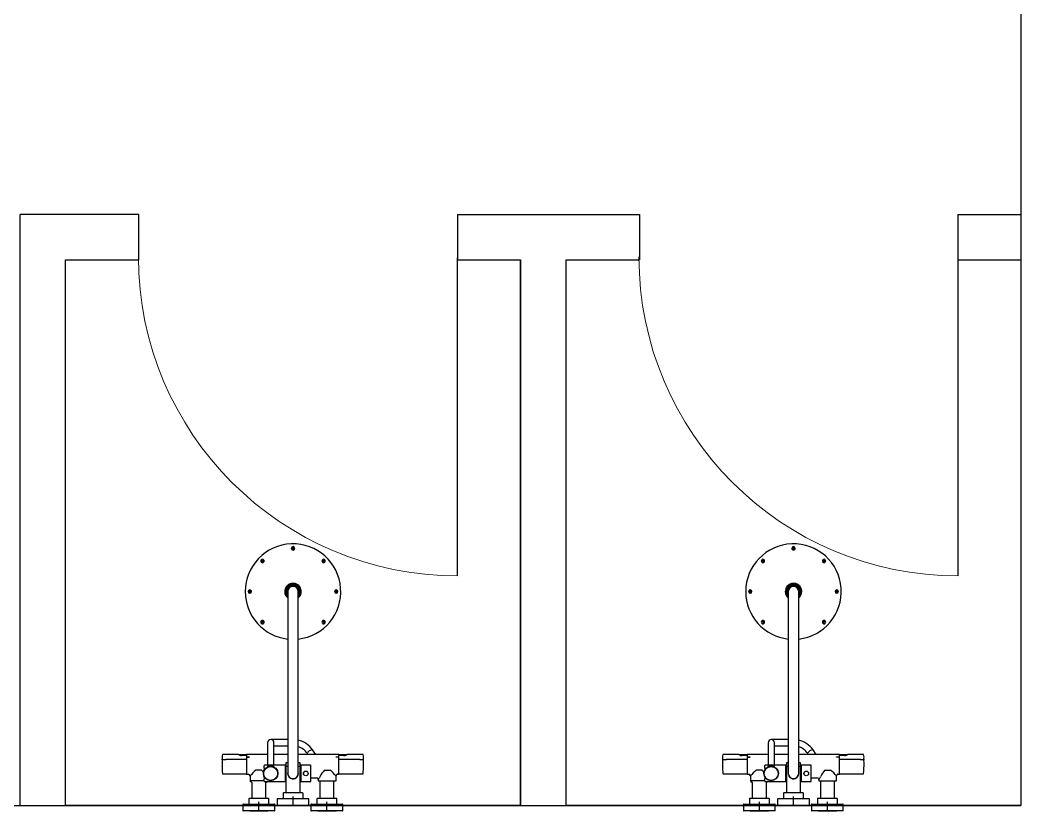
# Model space of a CAD drawing. Header units: millimetres. Extents: x -1544140 to 7445918, y -1294905 to 2019878.
# Drawn here: x 138998 to 141198, y 198515 to 200255 of the extents above; entities that cross this region are included whole.
import ezdxf
from ezdxf.lldxf.tags import DXFTag

# ---------------------------------------------------------------- set-up
doc = ezdxf.new("R2010")
doc.units = ezdxf.units.MM
doc.header["$MEASUREMENT"] = 0
doc.layers.add('JA_Building Outline', color=7, linetype='Continuous', lineweight=5)
tags = doc.linetypes.add('CENTER2', pattern=[28.575, 19.05, -3.175, 3.175, -3.175]).pattern_tags.tags
tags[10:11] = [DXFTag(74, 4), DXFTag(75, 0), DXFTag(340, '0'), DXFTag(46, 0.0), DXFTag(50, 0.0), DXFTag(44, 0.0), DXFTag(45, 0.0)]
tags[8:9] = [DXFTag(74, 4), DXFTag(75, 0), DXFTag(340, '0'), DXFTag(46, 0.0), DXFTag(50, 0.0), DXFTag(44, 0.0), DXFTag(45, 0.0)]
tags[6:7] = [DXFTag(74, 4), DXFTag(75, 0), DXFTag(340, '0'), DXFTag(46, 0.0), DXFTag(50, 0.0), DXFTag(44, 0.0), DXFTag(45, 0.0)]
tags[4:5] = [DXFTag(74, 4), DXFTag(75, 0), DXFTag(340, '0'), DXFTag(46, 0.0), DXFTag(50, 0.0), DXFTag(44, 0.0), DXFTag(45, 0.0)]

msp = doc.modelspace()

# ---------------------------------------------------------------- linework, layer by layer
at = {"color": 18, "true_color": 0x000000}
msp.add_line((141197.7, 201982.1), (141197.7, 198527), dxfattribs=at)
at = {"color": 165, "true_color": 0x5e67af}
for p, q in [((139258.9, 199827), (138997.7, 199827)), ((138997.7, 198527), (138997.7, 199827)), ((139258.1, 199827), (139258.1, 199727)), ((139958.9, 199827), (139958.9, 199727)), ((139958.9, 199827), (140097.7, 199827)), ((140358.9, 199827), (140358.9, 199727)), ((141058.9, 199827), (141058.9, 199727)), ((141058.9, 199827), (141197.7, 199827)), ((139097.7, 198527), (139097.7, 199727)), ((139097.7, 199727), (139258.9, 199727)), ((139958.9, 199727), (140097.7, 199727)), ((139959.4, 199032.3), (139959.4, 199731.8)), ((140197.7, 198527), (140197.7, 199727)), ((140197.7, 199727), (140358.9, 199727)), ((141058.9, 199727), (141197.7, 199727)), ((141059.4, 199032.3), (141059.4, 199731.8)), ((140097.7, 198527), (139097.7, 198527)), ((141197.7, 198527), (140197.7, 198527))]:
    msp.add_line(p, q, dxfattribs=at)
at = {"color": 165, "linetype": 'Continuous', "true_color": 0x5e67af}
for p, q in [((139595.4, 199093.1), (139597.2, 199093.1)), ((139595.4, 199092.2), (139595.4, 199093.1)), ((139597.2, 199092.2), (139595.4, 199092.2)), ((139597.2, 199095), (139597.7, 199095)), ((139597.2, 199093.1), (139597.2, 199095)), ((139597.2, 199090.4), (139597.2, 199092.2)), ((139597.7, 199090.4), (139597.2, 199090.4)), ((139597.7, 199095), (139598.1, 199095)), ((139598.1, 199090.4), (139597.7, 199090.4)), ((139598.1, 199095), (139598.1, 199093.1)), ((139598.1, 199093.1), (139600, 199093.1)), ((139598.1, 199092.2), (139598.1, 199090.4)), ((139600, 199092.2), (139598.1, 199092.2)), ((139600, 199093.1), (139600, 199092.2)), ((140695.4, 199093.1), (140697.2, 199093.1)), ((140695.4, 199092.2), (140695.4, 199093.1)), ((140697.2, 199092.2), (140695.4, 199092.2)), ((140697.2, 199095), (140697.7, 199095)), ((140697.2, 199093.1), (140697.2, 199095)), ((140697.2, 199090.4), (140697.2, 199092.2)), ((140697.7, 199090.4), (140697.2, 199090.4)), ((140697.7, 199095), (140698.1, 199095)), ((140698.1, 199090.4), (140697.7, 199090.4)), ((140698.1, 199095), (140698.1, 199093.1)), ((140698.1, 199093.1), (140700, 199093.1)), ((140698.1, 199092.2), (140698.1, 199090.4)), ((140700, 199092.2), (140698.1, 199092.2)), ((140700, 199093.1), (140700, 199092.2)), ((139528.6, 199066.2), (139528.9, 199066.5)), ((139529.9, 199064.9), (139528.6, 199066.2)), ((139528.6, 199063.5), (139529.9, 199064.9)), ((139529.2, 199062.9), (139528.6, 199063.5)), ((139528.9, 199066.5), (139529.2, 199066.8)), ((139529.2, 199066.8), (139530.5, 199065.5)), ((139530.5, 199064.2), (139529.2, 199062.9)), ((139530.5, 199065.5), (139531.8, 199066.8)), ((139531.8, 199062.9), (139530.5, 199064.2)), ((139532.5, 199066.2), (139531.2, 199064.9)), ((139531.2, 199064.9), (139532.5, 199063.5)), ((139531.8, 199066.8), (139532.5, 199066.2)), ((139532.1, 199063.2), (139531.8, 199062.9)), ((139532.5, 199063.5), (139532.1, 199063.2)), ((139662.9, 199066.2), (139663.6, 199066.8)), ((139664.2, 199064.9), (139662.9, 199066.2)), ((139662.9, 199063.5), (139664.2, 199064.9)), ((139663.2, 199063.2), (139662.9, 199063.5)), ((139663.6, 199062.9), (139663.2, 199063.2)), ((139663.6, 199066.8), (139664.9, 199065.5)), ((139664.9, 199064.2), (139663.6, 199062.9)), ((139664.9, 199065.5), (139666.2, 199066.8)), ((139666.2, 199062.9), (139664.9, 199064.2)), ((139666.8, 199066.2), (139665.5, 199064.9)), ((139665.5, 199064.9), (139666.8, 199063.5)), ((139666.2, 199066.8), (139666.5, 199066.5)), ((139666.8, 199063.5), (139666.2, 199062.9)), ((139666.5, 199066.5), (139666.8, 199066.2)), ((140628.6, 199066.2), (140628.9, 199066.5)), ((140629.9, 199064.9), (140628.6, 199066.2)), ((140628.6, 199063.5), (140629.9, 199064.9)), ((140629.2, 199062.9), (140628.6, 199063.5)), ((140628.9, 199066.5), (140629.2, 199066.8)), ((140629.2, 199066.8), (140630.5, 199065.5)), ((140630.5, 199064.2), (140629.2, 199062.9)), ((140630.5, 199065.5), (140631.8, 199066.8)), ((140631.8, 199062.9), (140630.5, 199064.2)), ((140632.5, 199066.2), (140631.2, 199064.9)), ((140631.2, 199064.9), (140632.5, 199063.5)), ((140631.8, 199066.8), (140632.5, 199066.2)), ((140632.1, 199063.2), (140631.8, 199062.9)), ((140632.5, 199063.5), (140632.1, 199063.2)), ((140762.9, 199066.2), (140763.6, 199066.8)), ((140764.2, 199064.9), (140762.9, 199066.2)), ((140762.9, 199063.5), (140764.2, 199064.9)), ((140763.2, 199063.2), (140762.9, 199063.5)), ((140763.6, 199062.9), (140763.2, 199063.2)), ((140763.6, 199066.8), (140764.9, 199065.5)), ((140764.9, 199064.2), (140763.6, 199062.9)), ((140764.9, 199065.5), (140766.2, 199066.8)), ((140766.2, 199062.9), (140764.9, 199064.2)), ((140766.8, 199066.2), (140765.5, 199064.9)), ((140765.5, 199064.9), (140766.8, 199063.5)), ((140766.2, 199066.8), (140766.5, 199066.5)), ((140766.8, 199063.5), (140766.2, 199062.9)), ((140766.5, 199066.5), (140766.8, 199066.2)), ((139594.3, 199013.7), (139589.5, 199013.7)), ((139601.1, 199013.7), (139594.3, 199013.7)), ((139605.9, 199013.7), (139601.1, 199013.7)), ((140694.3, 199013.7), (140689.5, 199013.7)), ((140701.1, 199013.7), (140694.3, 199013.7)), ((140705.9, 199013.7), (140701.1, 199013.7)), ((139500.4, 198998.1), (139502.2, 198998.1)), ((139500.4, 198997.7), (139500.4, 198998.1)), ((139500.4, 198997.2), (139500.4, 198997.7)), ((139502.2, 198997.2), (139500.4, 198997.2)), ((139502.2, 199000), (139503.1, 199000)), ((139502.2, 198998.1), (139502.2, 199000)), ((139502.2, 198995.4), (139502.2, 198997.2)), ((139503.1, 198995.4), (139502.2, 198995.4)), ((139503.1, 199000), (139503.1, 198998.1)), ((139503.1, 198998.1), (139505, 198998.1)), ((139503.1, 198997.2), (139503.1, 198995.4)), ((139505, 198997.2), (139503.1, 198997.2)), ((139505, 198998.1), (139505, 198997.7)), ((139505, 198997.7), (139505, 198997.2)), ((139585.7, 199002.1), (139585.7, 199003.4)), ((139585.7, 199002.1), (139585.7, 198993.2)), ((139585.7, 198991.9), (139585.7, 198993.2)), ((139586.2, 198997.7), (139586.2, 198957.2)), ((139609.2, 198957.2), (139609.2, 198997.7)), ((139609.7, 199003.4), (139609.7, 199002.1)), ((139609.7, 198993.2), (139609.7, 199002.1)), ((139609.7, 198993.2), (139609.7, 198991.9)), ((139690.4, 198998.1), (139692.2, 198998.1)), ((139690.4, 198997.7), (139690.4, 198998.1)), ((139690.4, 198997.2), (139690.4, 198997.7)), ((139692.2, 198997.2), (139690.4, 198997.2)), ((139692.2, 199000), (139693.1, 199000)), ((139692.2, 198998.1), (139692.2, 199000)), ((139692.2, 198995.4), (139692.2, 198997.2)), ((139693.1, 198995.4), (139692.2, 198995.4)), ((139693.1, 199000), (139693.1, 198998.1)), ((139693.1, 198998.1), (139695, 198998.1)), ((139693.1, 198997.2), (139693.1, 198995.4)), ((139695, 198997.2), (139693.1, 198997.2)), ((139695, 198998.1), (139695, 198997.7)), ((139695, 198997.7), (139695, 198997.2)), ((140600.4, 198998.1), (140602.2, 198998.1)), ((140600.4, 198997.7), (140600.4, 198998.1)), ((140600.4, 198997.2), (140600.4, 198997.7)), ((140602.2, 198997.2), (140600.4, 198997.2)), ((140602.2, 199000), (140603.1, 199000)), ((140602.2, 198998.1), (140602.2, 199000)), ((140602.2, 198995.4), (140602.2, 198997.2)), ((140603.1, 198995.4), (140602.2, 198995.4)), ((140603.1, 199000), (140603.1, 198998.1)), ((140603.1, 198998.1), (140605, 198998.1)), ((140603.1, 198997.2), (140603.1, 198995.4)), ((140605, 198997.2), (140603.1, 198997.2)), ((140605, 198998.1), (140605, 198997.7)), ((140605, 198997.7), (140605, 198997.2)), ((140685.7, 199002.1), (140685.7, 199003.4)), ((140685.7, 199002.1), (140685.7, 198993.2)), ((140685.7, 198991.9), (140685.7, 198993.2)), ((140686.2, 198997.7), (140686.2, 198957.2)), ((140709.2, 198957.2), (140709.2, 198997.7)), ((140709.7, 199003.4), (140709.7, 199002.1)), ((140709.7, 198993.2), (140709.7, 199002.1)), ((140709.7, 198993.2), (140709.7, 198991.9)), ((140790.4, 198998.1), (140792.2, 198998.1)), ((140790.4, 198997.7), (140790.4, 198998.1)), ((140790.4, 198997.2), (140790.4, 198997.7)), ((140792.2, 198997.2), (140790.4, 198997.2)), ((140792.2, 199000), (140793.1, 199000)), ((140792.2, 198998.1), (140792.2, 199000)), ((140792.2, 198995.4), (140792.2, 198997.2)), ((140793.1, 198995.4), (140792.2, 198995.4)), ((140793.1, 199000), (140793.1, 198998.1)), ((140793.1, 198998.1), (140795, 198998.1)), ((140793.1, 198997.2), (140793.1, 198995.4)), ((140795, 198997.2), (140793.1, 198997.2)), ((140795, 198998.1), (140795, 198997.7)), ((140795, 198997.7), (140795, 198997.2)), ((139586.2, 198957.2), (139586.2, 198638.2)), ((139609.2, 198638.2), (139609.2, 198957.2)), ((140686.2, 198957.2), (140686.2, 198638.2)), ((140709.2, 198638.2), (140709.2, 198957.2)), ((139528.6, 198931.8), (139529.2, 198932.5)), ((139529.9, 198930.5), (139528.6, 198931.8)), ((139528.6, 198929.2), (139529.9, 198930.5)), ((139528.9, 198928.9), (139528.6, 198929.2)), ((139529.2, 198928.5), (139528.9, 198928.9)), ((139529.2, 198932.5), (139530.5, 198931.2)), ((139530.5, 198929.8), (139529.2, 198928.5)), ((139530.5, 198931.2), (139531.8, 198932.5)), ((139531.8, 198928.5), (139530.5, 198929.8)), ((139532.5, 198931.8), (139531.2, 198930.5)), ((139531.2, 198930.5), (139532.5, 198929.2)), ((139531.8, 198932.5), (139532.1, 198932.1)), ((139532.5, 198929.2), (139531.8, 198928.5)), ((139532.1, 198932.1), (139532.5, 198931.8)), ((139662.9, 198931.8), (139663.2, 198932.1)), ((139664.2, 198930.5), (139662.9, 198931.8)), ((139662.9, 198929.2), (139664.2, 198930.5)), ((139663.6, 198928.5), (139662.9, 198929.2)), ((139663.2, 198932.1), (139663.6, 198932.5)), ((139663.6, 198932.5), (139664.9, 198931.2)), ((139664.9, 198929.8), (139663.6, 198928.5)), ((139664.9, 198931.2), (139666.2, 198932.5)), ((139666.2, 198928.5), (139664.9, 198929.8)), ((139666.8, 198931.8), (139665.5, 198930.5)), ((139665.5, 198930.5), (139666.8, 198929.2)), ((139666.2, 198932.5), (139666.8, 198931.8)), ((139666.5, 198928.9), (139666.2, 198928.5)), ((139666.8, 198929.2), (139666.5, 198928.9)), ((140628.6, 198931.8), (140629.2, 198932.5)), ((140629.9, 198930.5), (140628.6, 198931.8)), ((140628.6, 198929.2), (140629.9, 198930.5)), ((140628.9, 198928.9), (140628.6, 198929.2)), ((140629.2, 198928.5), (140628.9, 198928.9)), ((140629.2, 198932.5), (140630.5, 198931.2)), ((140630.5, 198929.8), (140629.2, 198928.5)), ((140630.5, 198931.2), (140631.8, 198932.5)), ((140631.8, 198928.5), (140630.5, 198929.8)), ((140632.5, 198931.8), (140631.2, 198930.5)), ((140631.2, 198930.5), (140632.5, 198929.2)), ((140631.8, 198932.5), (140632.1, 198932.1)), ((140632.5, 198929.2), (140631.8, 198928.5)), ((140632.1, 198932.1), (140632.5, 198931.8)), ((140762.9, 198931.8), (140763.2, 198932.1)), ((140764.2, 198930.5), (140762.9, 198931.8)), ((140762.9, 198929.2), (140764.2, 198930.5)), ((140763.6, 198928.5), (140762.9, 198929.2)), ((140763.2, 198932.1), (140763.6, 198932.5)), ((140763.6, 198932.5), (140764.9, 198931.2)), ((140764.9, 198929.8), (140763.6, 198928.5)), ((140764.9, 198931.2), (140766.2, 198932.5)), ((140766.2, 198928.5), (140764.9, 198929.8)), ((140766.8, 198931.8), (140765.5, 198930.5)), ((140765.5, 198930.5), (140766.8, 198929.2)), ((140766.2, 198932.5), (140766.8, 198931.8)), ((140766.5, 198928.9), (140766.2, 198928.5)), ((140766.8, 198929.2), (140766.5, 198928.9)), ((139541.9, 198665.4), (139541.9, 198641.8)), ((139578.4, 198672.4), (139548.9, 198672.4)), ((139555.9, 198641.8), (139555.9, 198665.4)), ((139586.2, 198672.4), (139578.4, 198672.4)), ((140641.9, 198665.4), (140641.9, 198641.8)), ((140678.4, 198672.4), (140648.9, 198672.4)), ((140655.9, 198641.8), (140655.9, 198665.4)), ((140686.2, 198672.4), (140678.4, 198672.4)), ((139476.2, 198639.4), (139443, 198639.4)), ((139495.2, 198638.7), (139478.6, 198638.7)), ((139495.7, 198639.2), (139495.7, 198637)), ((139541.9, 198639.2), (139496, 198639.2)), ((139541.9, 198641.8), (139541.9, 198615.7)), ((139555.9, 198658.4), (139578.4, 198658.4)), ((139555.9, 198615.7), (139555.9, 198641.8)), ((139586.2, 198639.2), (139555.9, 198639.2)), ((139578.4, 198658.4), (139586.2, 198658.4)), ((139698.7, 198639.2), (139609.2, 198639.2)), ((139647.7, 198639.2), (139640.7, 198649.4)), ((139698.7, 198637), (139698.7, 198639.2)), ((139715.9, 198638.7), (139699.2, 198638.7)), ((139751.4, 198639.4), (139718.2, 198639.4)), ((140576.2, 198639.4), (140543, 198639.4)), ((140595.2, 198638.7), (140578.6, 198638.7)), ((140595.7, 198639.2), (140595.7, 198637)), ((140641.9, 198639.2), (140596, 198639.2)), ((140641.9, 198641.8), (140641.9, 198615.7)), ((140655.9, 198658.4), (140678.4, 198658.4)), ((140655.9, 198615.7), (140655.9, 198641.8)), ((140686.2, 198639.2), (140655.9, 198639.2)), ((140678.4, 198658.4), (140686.2, 198658.4)), ((140798.7, 198639.2), (140709.2, 198639.2)), ((140747.7, 198639.2), (140740.7, 198649.4)), ((140798.7, 198637), (140798.7, 198639.2)), ((140815.9, 198638.7), (140799.2, 198638.7)), ((140851.4, 198639.4), (140818.2, 198639.4)), ((139449.8, 198627.9), (139443.5, 198627.9)), ((139449.5, 198627.9), (139449.8, 198628.1)), ((139495.7, 198628.1), (139449.8, 198628.1)), ((139484.7, 198637.2), (139484.7, 198637.2)), ((139495.5, 198637.2), (139484.7, 198637.2)), ((139495.7, 198637), (139495.7, 198637)), ((139495.7, 198637), (139495.7, 198628.6)), ((139495.7, 198628.6), (139495.7, 198596.2)), ((139495.7, 198628.6), (139495.7, 198628.1)), ((139495.7, 198628.6), (139495.7, 198628.6)), ((139497.2, 198633.4), (139497.2, 198633.9)), ((139497.2, 198633.9), (139502.2, 198633.9)), ((139502.2, 198633.4), (139497.2, 198633.4)), ((139502.2, 198633.9), (139502.2, 198633.4)), ((139582.1, 198620.9), (139582.1, 198613.3)), ((139586.2, 198638.2), (139586.2, 198597.7)), ((139609.2, 198597.7), (139609.2, 198638.2)), ((139613.3, 198613.3), (139613.3, 198620.9)), ((139692.4, 198633.9), (139692.4, 198634.4)), ((139692.4, 198634.4), (139697.4, 198634.4)), ((139697.4, 198633.9), (139692.4, 198633.9)), ((139697.4, 198634.4), (139697.4, 198633.9)), ((139698.7, 198637), (139698.7, 198637)), ((139698.7, 198628.6), (139698.7, 198637)), ((139698.7, 198596.2), (139698.7, 198628.6)), ((139698.7, 198628.1), (139698.7, 198628.6)), ((139698.7, 198628.6), (139698.7, 198628.6)), ((139744.6, 198628.1), (139698.7, 198628.1)), ((139709.7, 198637.2), (139699, 198637.2)), ((139709.7, 198637.2), (139709.7, 198637.2)), ((139744.6, 198628.1), (139744.9, 198627.9)), ((139750.9, 198627.9), (139744.6, 198627.9)), ((140549.8, 198627.9), (140543.5, 198627.9)), ((140549.5, 198627.9), (140549.8, 198628.1)), ((140595.7, 198628.1), (140549.8, 198628.1)), ((140584.7, 198637.2), (140584.7, 198637.2)), ((140595.5, 198637.2), (140584.7, 198637.2)), ((140595.7, 198637), (140595.7, 198637)), ((140595.7, 198637), (140595.7, 198628.6)), ((140595.7, 198628.6), (140595.7, 198596.2)), ((140595.7, 198628.6), (140595.7, 198628.1)), ((140595.7, 198628.6), (140595.7, 198628.6)), ((140597.2, 198633.4), (140597.2, 198633.9)), ((140597.2, 198633.9), (140602.2, 198633.9)), ((140602.2, 198633.4), (140597.2, 198633.4)), ((140602.2, 198633.9), (140602.2, 198633.4)), ((140682.1, 198620.9), (140682.1, 198613.3)), ((140686.2, 198638.2), (140686.2, 198597.7)), ((140709.2, 198597.7), (140709.2, 198638.2)), ((140713.3, 198613.3), (140713.3, 198620.9)), ((140792.4, 198633.9), (140792.4, 198634.4)), ((140792.4, 198634.4), (140797.4, 198634.4)), ((140797.4, 198633.9), (140792.4, 198633.9)), ((140797.4, 198634.4), (140797.4, 198633.9)), ((140798.7, 198637), (140798.7, 198637)), ((140798.7, 198628.6), (140798.7, 198637)), ((140798.7, 198596.2), (140798.7, 198628.6)), ((140798.7, 198628.1), (140798.7, 198628.6)), ((140798.7, 198628.6), (140798.7, 198628.6)), ((140844.6, 198628.1), (140798.7, 198628.1)), ((140809.7, 198637.2), (140799, 198637.2)), ((140809.7, 198637.2), (140809.7, 198637.2)), ((140844.6, 198628.1), (140844.9, 198627.9)), ((140850.9, 198627.9), (140844.6, 198627.9)), ((139443.5, 198596.7), (139495.2, 198596.7)), ((139496, 198596.2), (139499.2, 198596.2)), ((139528.5, 198604.8), (139515.9, 198604.8)), ((139534.5, 198609.7), (139534.5, 198614.9)), ((139534.5, 198609.7), (139534.5, 198607)), ((139581, 198615.7), (139535.3, 198615.7)), ((139541.2, 198611.9), (139541.2, 198611.9)), ((139541.3, 198612.5), (139541.3, 198611.9)), ((139543.3, 198613.3), (139543.3, 198612.8)), ((139545.8, 198613.4), (139545.8, 198614)), ((139547.2, 198613.7), (139547.2, 198613.6)), ((139547.3, 198614.2), (139547.3, 198613.6)), ((139549.8, 198613.6), (139549.8, 198614.2)), ((139549.9, 198613.6), (139549.9, 198613.7)), ((139551.3, 198614), (139551.3, 198613.4)), ((139553.8, 198612.8), (139553.8, 198613.3)), ((139555.8, 198612.5), (139555.8, 198612.7)), ((139555.8, 198611.9), (139555.8, 198612.5)), ((139581, 198579.7), (139581, 198615.7)), ((139581.7, 198610.7), (139581, 198610.7)), ((139581.7, 198579.7), (139581.7, 198615.7)), ((139582.1, 198615.7), (139581.7, 198615.7)), ((139582, 198612.9), (139582, 198555)), ((139586.2, 198613.1), (139582.2, 198613.1)), ((139613.1, 198613.1), (139609.2, 198613.1)), ((139613.7, 198615.7), (139613.3, 198615.7)), ((139613.3, 198555), (139613.3, 198612.9)), ((139613.7, 198579.7), (139613.7, 198615.7)), ((139614.8, 198609.7), (139613.7, 198609.7)), ((139614.8, 198615.5), (139614.8, 198579.9)), ((139636.3, 198615.7), (139615, 198615.7)), ((139636.8, 198580.2), (139636.8, 198615.2)), ((139666.8, 198604.8), (139679.5, 198604.8)), ((139696.2, 198596.2), (139698.7, 198596.2)), ((139699.2, 198596.7), (139750.9, 198596.7)), ((140543.5, 198596.7), (140595.2, 198596.7)), ((140596, 198596.2), (140599.2, 198596.2)), ((140628.5, 198604.8), (140615.9, 198604.8)), ((140634.5, 198609.7), (140634.5, 198614.9)), ((140634.5, 198609.7), (140634.5, 198607)), ((140681, 198615.7), (140635.3, 198615.7)), ((140641.2, 198611.9), (140641.2, 198611.9)), ((140641.3, 198612.5), (140641.3, 198611.9)), ((140643.3, 198613.3), (140643.3, 198612.8)), ((140645.8, 198613.4), (140645.8, 198614)), ((140647.2, 198613.7), (140647.2, 198613.6)), ((140647.3, 198614.2), (140647.3, 198613.6)), ((140649.8, 198613.6), (140649.8, 198614.2)), ((140649.9, 198613.6), (140649.9, 198613.7)), ((140651.3, 198614), (140651.3, 198613.4)), ((140653.8, 198612.8), (140653.8, 198613.3)), ((140655.8, 198612.5), (140655.8, 198612.7)), ((140655.8, 198611.9), (140655.8, 198612.5)), ((140681, 198579.7), (140681, 198615.7)), ((140681.7, 198610.7), (140681, 198610.7)), ((140681.7, 198579.7), (140681.7, 198615.7)), ((140682.1, 198615.7), (140681.7, 198615.7)), ((140682, 198612.9), (140682, 198555)), ((140686.2, 198613.1), (140682.2, 198613.1)), ((140713.1, 198613.1), (140709.2, 198613.1)), ((140713.7, 198615.7), (140713.3, 198615.7)), ((140713.3, 198555), (140713.3, 198612.9)), ((140713.7, 198579.7), (140713.7, 198615.7)), ((140714.8, 198609.7), (140713.7, 198609.7)), ((140714.8, 198615.5), (140714.8, 198579.9)), ((140736.3, 198615.7), (140715, 198615.7)), ((140736.8, 198580.2), (140736.8, 198615.2)), ((140766.8, 198604.8), (140779.5, 198604.8)), ((140796.2, 198596.2), (140798.7, 198596.2)), ((140799.2, 198596.7), (140850.9, 198596.7)), ((139503.2, 198592.2), (139503.2, 198590.4)), ((139503.2, 198590.4), (139503.2, 198581.7)), ((139534.5, 198581.7), (139503.2, 198581.7)), ((139507.2, 198578.1), (139507.2, 198543.2)), ((139534.5, 198588.4), (139534.5, 198585.6)), ((139534.5, 198580.5), (139534.5, 198585.6)), ((139535.3, 198579.7), (139581, 198579.7)), ((139538.2, 198543.2), (139538.2, 198578.1)), ((139581, 198584.7), (139581.7, 198584.7)), ((139581.7, 198579.7), (139582, 198579.7)), ((139595.2, 198586.4), (139595.7, 198586.2)), ((139599.7, 198586.2), (139595.7, 198586.2)), ((139599.7, 198586.2), (139600.2, 198586.4)), ((139613.3, 198579.7), (139613.7, 198579.7)), ((139613.7, 198585.7), (139614.8, 198585.7)), ((139615, 198579.7), (139636.3, 198579.7)), ((139636.8, 198588.2), (139649.2, 198588.2)), ((139653.2, 198584.2), (139653.2, 198581.7)), ((139653.2, 198583.9), (139653.2, 198581.7)), ((139653.2, 198581.7), (139692.2, 198581.7)), ((139653.2, 198581.7), (139653.2, 198581.7)), ((139653.2, 198581.4), (139692.2, 198581.4)), ((139656.7, 198581.4), (139656.7, 198543.2)), ((139687.7, 198543.2), (139687.7, 198581.4)), ((139692.2, 198590.4), (139692.2, 198592.2)), ((139692.2, 198581.7), (139692.2, 198590.4)), ((140603.2, 198592.2), (140603.2, 198590.4)), ((140603.2, 198590.4), (140603.2, 198581.7)), ((140634.5, 198581.7), (140603.2, 198581.7)), ((140607.2, 198578.1), (140607.2, 198543.2)), ((140634.5, 198588.4), (140634.5, 198585.6)), ((140634.5, 198580.5), (140634.5, 198585.6)), ((140635.3, 198579.7), (140681, 198579.7)), ((140638.2, 198543.2), (140638.2, 198578.1)), ((140681, 198584.7), (140681.7, 198584.7)), ((140681.7, 198579.7), (140682, 198579.7)), ((140695.2, 198586.4), (140695.7, 198586.2)), ((140699.7, 198586.2), (140695.7, 198586.2)), ((140699.7, 198586.2), (140700.2, 198586.4)), ((140713.3, 198579.7), (140713.7, 198579.7)), ((140713.7, 198585.7), (140714.8, 198585.7)), ((140715, 198579.7), (140736.3, 198579.7)), ((140736.8, 198588.2), (140749.2, 198588.2)), ((140753.2, 198584.2), (140753.2, 198581.7)), ((140753.2, 198583.9), (140753.2, 198581.7)), ((140753.2, 198581.7), (140792.2, 198581.7)), ((140753.2, 198581.7), (140753.2, 198581.7)), ((140753.2, 198581.4), (140792.2, 198581.4)), ((140756.7, 198581.4), (140756.7, 198543.2)), ((140787.7, 198543.2), (140787.7, 198581.4)), ((140792.2, 198590.4), (140792.2, 198592.2)), ((140792.2, 198581.7), (140792.2, 198590.4)), ((139575.7, 198554), (139575.7, 198543)), ((139618.7, 198555), (139576.7, 198555)), ((139619.7, 198543), (139619.7, 198554)), ((140675.7, 198554), (140675.7, 198543)), ((140718.7, 198555), (140676.7, 198555)), ((140719.7, 198543), (140719.7, 198554)), ((139487.7, 198529.2), (139487.7, 198515.7)), ((139488.7, 198530.2), (139556.7, 198530.2)), ((139500.7, 198542.2), (139500.7, 198531.2)), ((139501.7, 198543.2), (139543.7, 198543.2)), ((139544.7, 198531.2), (139544.7, 198542.2)), ((139557.7, 198515.7), (139557.7, 198529.2)), ((139562.7, 198541), (139562.7, 198527.5)), ((139631.7, 198542), (139563.7, 198542)), ((139632.7, 198527.5), (139632.7, 198541)), ((139637.2, 198529.2), (139637.2, 198515.7)), ((139638.2, 198530.2), (139706.2, 198530.2)), ((139650.2, 198542.2), (139650.2, 198531.2)), ((139651.2, 198543.2), (139693.2, 198543.2)), ((139694.2, 198531.2), (139694.2, 198542.2)), ((139707.2, 198515.7), (139707.2, 198529.2)), ((140587.7, 198529.2), (140587.7, 198515.7)), ((140588.7, 198530.2), (140656.7, 198530.2)), ((140600.7, 198542.2), (140600.7, 198531.2)), ((140601.7, 198543.2), (140643.7, 198543.2)), ((140644.7, 198531.2), (140644.7, 198542.2)), ((140657.7, 198515.7), (140657.7, 198529.2)), ((140662.7, 198541), (140662.7, 198527.5)), ((140731.7, 198542), (140663.7, 198542)), ((140732.7, 198527.5), (140732.7, 198541)), ((140737.2, 198529.2), (140737.2, 198515.7)), ((140738.2, 198530.2), (140806.2, 198530.2)), ((140750.2, 198542.2), (140750.2, 198531.2)), ((140751.2, 198543.2), (140793.2, 198543.2)), ((140794.2, 198531.2), (140794.2, 198542.2)), ((140807.2, 198515.7), (140807.2, 198529.2)), ((139557.2, 198515.2), (139488.2, 198515.2)), ((139563.2, 198527), (139632.2, 198527)), ((139706.7, 198515.2), (139637.7, 198515.2)), ((140657.2, 198515.2), (140588.2, 198515.2)), ((140663.2, 198527), (140732.2, 198527)), ((140806.7, 198515.2), (140737.7, 198515.2))]:
    msp.add_line(p, q, dxfattribs=at)
at = {"color": 165, "linetype": 'CENTER2', "true_color": 0x5e67af}
for p, q in [((139522.7, 198515.2), (139522.7, 198535.2)), ((139597.7, 198527), (139597.7, 198547)), ((139672.2, 198515.2), (139672.2, 198535.2)), ((140622.7, 198515.2), (140622.7, 198535.2)), ((140697.7, 198527), (140697.7, 198547)), ((140772.2, 198515.2), (140772.2, 198535.2)), ((139502.7, 198515.2), (139542.7, 198515.2)), ((139577.7, 198527), (139617.7, 198527)), ((139652.2, 198515.2), (139692.2, 198515.2)), ((140602.7, 198515.2), (140642.7, 198515.2)), ((140677.7, 198527), (140717.7, 198527)), ((140752.2, 198515.2), (140792.2, 198515.2))]:
    msp.add_line(p, q, dxfattribs=at)
msp.add_line((137101.6, 198527), (141197.7, 198527))
at = {"color": 165, "true_color": 0x5e67af}
for points in [[(140097.7, 199827), (140097.7, 199827), (140358.9, 199827)], [(140097.7, 198527), (140097.7, 199727)], [(140097.7, 199727), (140097.7, 198527)], [(141197.7, 199727), (141197.7, 198527)]]:
    msp.add_lwpolyline(points, dxfattribs=at)
at = {"color": 165, "linetype": 'Continuous', "true_color": 0x5e67af}
for centre, radius in [((139548.5, 198597.7), 16), ((139548.5, 198597.7), 15.3), ((139548.5, 198597.7), 15.2), ((139625.8, 198597.7), 5.1), ((139625.8, 198597.7), 5), ((140648.5, 198597.7), 16), ((140648.5, 198597.7), 15.3), ((140648.5, 198597.7), 15.2), ((140725.8, 198597.7), 5.1), ((140725.8, 198597.7), 5)]:
    msp.add_circle(centre, radius, dxfattribs=at)
for centre, radius, start, end in [((139597.7, 198997.7), 105, 276.2879, 180), ((140697.7, 198997.7), 105, 276.2879, 180), ((139597.7, 199092.7), 3.75, 90, 180), ((139597.7, 199092.7), 3.75, 180, 270), ((139597.7, 199092.7), 3.75, 270, 90), ((140697.7, 199092.7), 3.75, 90, 180), ((140697.7, 199092.7), 3.75, 180, 270), ((140697.7, 199092.7), 3.75, 270, 90), ((139530.5, 199064.9), 3.75, 135, 225), ((139530.5, 199064.9), 3.75, 315, 135), ((139530.5, 199064.9), 3.75, 225, 315), ((139664.9, 199064.9), 3.75, 135, 225), ((139664.9, 199064.9), 3.75, 45, 135), ((139664.9, 199064.9), 3.75, 225, 45), ((140630.5, 199064.9), 3.75, 135, 225), ((140630.5, 199064.9), 3.75, 315, 135), ((140630.5, 199064.9), 3.75, 225, 315), ((140764.9, 199064.9), 3.75, 135, 225), ((140764.9, 199064.9), 3.75, 45, 135), ((140764.9, 199064.9), 3.75, 225, 45), ((139597.7, 198997.7), 18.1, 309.4466, 180), ((139597.7, 198997.7), 18, 113.5565, 230.291), ((139597.7, 198997.7), 16.4, 102.0731, 225.3437), ((139593.2, 199007.4), 7.29, 111.7179, 120.6195), ((139597.7, 198997.7), 18, 66.4435, 113.5565), ((139597.7, 198997.7), 16.4, 314.6563, 77.9269), ((139597.7, 198997.7), 18, 66.4435, 67.4611), ((139597.7, 198997.7), 18, 309.709, 66.4435), ((139602.4, 199007.9), 6.74, 59.0142, 68.647), ((140697.7, 198997.7), 18.1, 309.4466, 180), ((140697.7, 198997.7), 18, 113.5565, 230.291), ((140697.7, 198997.7), 16.4, 102.0731, 225.3437), ((140693.2, 199007.4), 7.29, 111.7179, 120.6195), ((140697.7, 198997.7), 18, 66.4435, 113.5565), ((140697.7, 198997.7), 16.4, 314.6563, 77.9269), ((140697.7, 198997.7), 18, 66.4435, 67.4611), ((140697.7, 198997.7), 18, 309.709, 66.4435), ((140702.4, 199007.9), 6.74, 59.0142, 68.647), ((139597.7, 198997.7), 105, 180, 263.7121), ((139502.7, 198997.7), 3.75, 0, 180), ((139502.7, 198997.7), 3.75, 180, 270), ((139502.7, 198997.7), 3.75, 270, 0), ((139597.7, 198997.7), 18.1, 180, 230.5534), ((139597.7, 198997.7), 14.7, 321.4728, 180), ((139597.7, 198997.7), 14.7, 180, 218.5272), ((139597.7, 198997.7), 13.5, 328.4137, 180), ((139597.7, 198997.7), 13.5, 180, 211.5863), ((139597.7, 198997.7), 13.3, 25.5438, 154.4562), ((139597.7, 198997.7), 13.3, 205.5438, 210.1559), ((139597.7, 198997.7), 11.5, 0, 180), ((139597.7, 198997.7), 13.3, 329.8441, 334.4562), ((139692.7, 198997.7), 3.75, 90, 180), ((139692.7, 198997.7), 3.75, 180, 0), ((139692.7, 198997.7), 3.75, 0, 90), ((140697.7, 198997.7), 105, 180, 263.7121), ((140602.7, 198997.7), 3.75, 0, 180), ((140602.7, 198997.7), 3.75, 180, 270), ((140602.7, 198997.7), 3.75, 270, 0), ((140697.7, 198997.7), 18.1, 180, 230.5534), ((140697.7, 198997.7), 14.7, 321.4728, 180), ((140697.7, 198997.7), 14.7, 180, 218.5272), ((140697.7, 198997.7), 13.5, 328.4137, 180), ((140697.7, 198997.7), 13.5, 180, 211.5863), ((140697.7, 198997.7), 13.3, 25.5438, 154.4562), ((140697.7, 198997.7), 13.3, 205.5438, 210.1559), ((140697.7, 198997.7), 11.5, 0, 180), ((140697.7, 198997.7), 13.3, 329.8441, 334.4562), ((140792.7, 198997.7), 3.75, 90, 180), ((140792.7, 198997.7), 3.75, 180, 0), ((140792.7, 198997.7), 3.75, 0, 90), ((139530.5, 198930.5), 3.75, 45, 225), ((139530.5, 198930.5), 3.75, 225, 315), ((139530.5, 198930.5), 3.75, 315, 45), ((139664.9, 198930.5), 3.75, 135, 315), ((139664.9, 198930.5), 3.75, 45, 135), ((139664.9, 198930.5), 3.75, 315, 45), ((140630.5, 198930.5), 3.75, 45, 225), ((140630.5, 198930.5), 3.75, 225, 315), ((140630.5, 198930.5), 3.75, 315, 45), ((140764.9, 198930.5), 3.75, 135, 315), ((140764.9, 198930.5), 3.75, 45, 135), ((140764.9, 198930.5), 3.75, 315, 45), ((139548.9, 198665.4), 7, 0, 180), ((139597.1, 198619.5), 52.9, 34.437, 76.7578), ((140648.9, 198665.4), 7, 0, 180), ((140697.1, 198619.5), 52.9, 34.437, 76.7578), ((139461.7, 198633.4), 20, 163.6173, 196.3827), ((139443, 198638.9), 0.5, 90, 163.6173), ((139495.2, 198638.2), 0.5, 0, 90), ((139496, 198636.1), 3.05, 90, 95.0703), ((139597.1, 198619.5), 38.9, 34.4419, 71.8434), ((139699.2, 198638.2), 0.5, 90, 180), ((139751.4, 198638.9), 0.5, 16.3827, 90), ((139732.7, 198633.4), 20, 343.6173, 16.3827), ((140561.7, 198633.4), 20, 163.6173, 196.3827), ((140543, 198638.9), 0.5, 90, 163.6173), ((140595.2, 198638.2), 0.5, 0, 90), ((140596, 198636.1), 3.05, 90, 95.0703), ((140697.1, 198619.5), 38.9, 34.4419, 71.8434), ((140799.2, 198638.2), 0.5, 90, 180), ((140851.4, 198638.9), 0.5, 16.3827, 90), ((140832.7, 198633.4), 20, 343.6173, 16.3827), ((139691.7, 198617.7), 250, 177.1796, 184.607), ((139443, 198627.9), 0.5, 196.3827, 212.2696), ((139484.7, 198650.9), 13.6, 247.4196, 269.8652), ((139494.3, 198628.1), 1.57, 21.9466, 52.3441), ((139582.3, 198620.9), 0.2, 97.0882, 180), ((139597.7, 198497.1), 125, 95.2787, 97.0882), ((139597.7, 198497.1), 125, 82.9118, 84.7213), ((139613.1, 198620.9), 0.2, 0, 82.9118), ((139700.2, 198628.1), 1.57, 127.6559, 158.0534), ((139709.8, 198650.1), 12.8, 269.4909, 290.4181), ((139751.4, 198627.9), 0.5, 327.3328, 343.6173), ((139502.7, 198617.7), 250, 355.393, 2.8204), ((140791.7, 198617.7), 250, 177.1796, 184.607), ((140543, 198627.9), 0.5, 196.3827, 212.2696), ((140584.7, 198650.9), 13.6, 247.4196, 269.8652), ((140594.3, 198628.1), 1.57, 21.9466, 52.3441), ((140682.3, 198620.9), 0.2, 97.0882, 180), ((140697.7, 198497.1), 125, 95.2787, 97.0882), ((140697.7, 198497.1), 125, 82.9118, 84.7213), ((140713.1, 198620.9), 0.2, 0, 82.9118), ((140800.2, 198628.1), 1.57, 127.6559, 158.0534), ((140809.8, 198650.1), 12.8, 269.4909, 290.4181), ((140851.4, 198627.9), 0.5, 327.3328, 343.6173), ((140602.7, 198617.7), 250, 355.393, 2.8204), ((139443.5, 198597.7), 1, 184.607, 270), ((139495.2, 198597.2), 0.5, 270, 0), ((139496, 198599.2), 3.05, 264.9297, 270), ((139499.2, 198592.2), 4, 0.0039, 89.9991), ((139584.2, 198523.5), 106.2, 130.0226, 139.7184), ((139493.4, 198570.4), 49.2, 36.834, 44.3798), ((139535.3, 198614.9), 0.8, 90, 180), ((139535.3, 198607), 0.8, 180, 270), ((139542.3, 198612.4), 0.998, 114.2817, 174.6315), ((139548.5, 198597.7), 17, 108.0028, 113.3253), ((139548.5, 198597.7), 17, 108.0027, 113.1134), ((139548.5, 198597.7), 17, 108.0027, 110.7431), ((139548.5, 198597.7), 17, 108.0027, 110.7431), ((139548.5, 198597.7), 17, 108.0027, 110.7431), ((139548.5, 198597.7), 17, 108.0027, 110.7431), ((139548.5, 198597.8), 16.3, 99.55, 108.5971), ((139548.5, 198597.7), 17, 101.0395, 106.1752), ((139546.1, 198607.8), 6.56, 95.6813, 104.9937), ((139545.3, 198614.1), 0.318, 73.3309, 102.3461), ((139546.1, 198607.9), 6.52, 95.6426, 95.8905), ((139545.4, 198613.9), 0.424, 0, 77.0688), ((139548.5, 198597.7), 17, 96.547, 99.2719), ((139547.4, 198607.7), 6.9, 89.1678, 97.3385), ((139547.8, 198614.1), 0.532, 92.4997, 180), ((139547.3, 198614.3), 0.296, 65.7309, 96.446), ((139547.3, 198608.2), 6.42, 88.8519, 89.2212), ((139547.3, 198614.2), 0.472, 61.4739, 71.7189), ((139548.5, 198597.7), 17, 87.5002, 92.5025), ((139549.8, 198614.2), 0.472, 108.2811, 118.5261), ((139549.7, 198607.7), 6.9, 90.5306, 90.8322), ((139549.7, 198608.2), 6.42, 82.3904, 91.1481), ((139548.5, 198597.7), 17, 80.7281, 85.7607), ((139551.7, 198613.9), 0.424, 102.9312, 180), ((139548.6, 198597.8), 16.3, 71.4029, 80.45), ((139551, 198607.9), 6.52, 74.9913, 84.3574), ((139548.5, 198597.7), 17, 73.8248, 78.9605), ((139548.5, 198597.7), 17, 66.6748, 71.9973), ((139548.5, 198597.7), 17, 66.9862, 71.4788), ((139548.5, 198597.7), 17, 66.9862, 71.4788), ((139548.5, 198597.7), 17, 66.9862, 71.4788), ((139548.5, 198597.7), 17, 66.9862, 71.4788), ((139554.8, 198612.4), 0.997, 5.3453, 65.7111), ((139555.3, 198612.7), 0.5, 0.0171, 65.8523), ((139582.2, 198612.9), 0.2, 90, 180), ((139582.3, 198613.3), 0.2, 180, 270), ((139597.7, 198597.7), 11.8, 180, 11.7759), ((139597.7, 198597.7), 11.8, 169.8223, 180), ((139597.7, 198597.7), 11.5, 180, 0), ((139613.1, 198613.3), 0.2, 270, 0), ((139613.1, 198612.9), 0.2, 0, 90), ((139615, 198615.5), 0.2, 90, 180), ((139636.3, 198615.2), 0.5, 0, 90), ((139703.2, 198569.6), 50.7, 135.9079, 155.7419), ((139608.1, 198520.5), 110.5, 40.4688, 49.7902), ((139696.2, 198592.2), 4, 89.9991, 179.9998), ((139699.2, 198597.2), 0.5, 180, 270), ((139750.9, 198597.7), 1, 270, 355.393), ((140543.5, 198597.7), 1, 184.607, 270), ((140595.2, 198597.2), 0.5, 270, 0), ((140596, 198599.2), 3.05, 264.9297, 270), ((140599.2, 198592.2), 4, 0.0039, 89.9991), ((140684.2, 198523.5), 106.2, 130.0226, 139.7184), ((140593.4, 198570.4), 49.2, 36.834, 44.3798), ((140635.3, 198614.9), 0.8, 90, 180), ((140635.3, 198607), 0.8, 180, 270), ((140642.3, 198612.4), 0.998, 114.2817, 174.6315), ((140648.5, 198597.7), 17, 108.0028, 113.3253), ((140648.5, 198597.7), 17, 108.0027, 113.1134), ((140648.5, 198597.7), 17, 108.0027, 110.7431), ((140648.5, 198597.7), 17, 108.0027, 110.7431), ((140648.5, 198597.7), 17, 108.0027, 110.7431), ((140648.5, 198597.7), 17, 108.0027, 110.7431), ((140648.5, 198597.8), 16.3, 99.55, 108.5971), ((140648.5, 198597.7), 17, 101.0395, 106.1752), ((140646.1, 198607.8), 6.56, 95.6813, 104.9937), ((140645.3, 198614.1), 0.318, 73.3309, 102.3461), ((140646.1, 198607.9), 6.52, 95.6426, 95.8905), ((140645.4, 198613.9), 0.424, 0, 77.0688), ((140648.5, 198597.7), 17, 96.547, 99.2719), ((140647.4, 198607.7), 6.9, 89.1678, 97.3385), ((140647.8, 198614.1), 0.532, 92.4997, 180), ((140647.3, 198614.3), 0.296, 65.7309, 96.446), ((140647.3, 198608.2), 6.42, 88.8519, 89.2212), ((140647.3, 198614.2), 0.472, 61.4739, 71.7189), ((140648.5, 198597.7), 17, 87.5002, 92.5025), ((140649.8, 198614.2), 0.472, 108.2811, 118.5261), ((140649.7, 198607.7), 6.9, 90.5306, 90.8322), ((140649.7, 198608.2), 6.42, 82.3904, 91.1481), ((140648.5, 198597.7), 17, 80.7281, 85.7607), ((140651.7, 198613.9), 0.424, 102.9312, 180), ((140648.6, 198597.8), 16.3, 71.4029, 80.45), ((140651, 198607.9), 6.52, 74.9913, 84.3574), ((140648.5, 198597.7), 17, 73.8248, 78.9605), ((140648.5, 198597.7), 17, 66.6748, 71.9973), ((140648.5, 198597.7), 17, 66.9862, 71.4788), ((140648.5, 198597.7), 17, 66.9862, 71.4788), ((140648.5, 198597.7), 17, 66.9862, 71.4788), ((140648.5, 198597.7), 17, 66.9862, 71.4788), ((140654.8, 198612.4), 0.997, 5.3453, 65.7111), ((140655.3, 198612.7), 0.5, 0.0171, 65.8523), ((140682.2, 198612.9), 0.2, 90, 180), ((140682.3, 198613.3), 0.2, 180, 270), ((140697.7, 198597.7), 11.8, 180, 11.7759), ((140697.7, 198597.7), 11.8, 169.8223, 180), ((140697.7, 198597.7), 11.5, 180, 0), ((140713.1, 198613.3), 0.2, 270, 0), ((140713.1, 198612.9), 0.2, 0, 90), ((140715, 198615.5), 0.2, 90, 180), ((140736.3, 198615.2), 0.5, 0, 90), ((140803.2, 198569.6), 50.7, 135.9079, 155.7419), ((140708.1, 198520.5), 110.5, 40.4688, 49.7902), ((140796.2, 198592.2), 4, 89.9991, 179.9998), ((140799.2, 198597.2), 0.5, 180, 270), ((140850.9, 198597.7), 1, 270, 355.393), ((139506.2, 198581.7), 3.05, 180, 261.8802), ((139505.4, 198575.6), 3.05, 53.5001, 81.8802), ((139535.3, 198588.4), 0.8, 112.0995, 180), ((139535.3, 198580.5), 0.8, 180, 270), ((139540, 198575.6), 3.05, 98.1198, 126.4999), ((139539.1, 198581.7), 3.05, 278.1198, 319.164), ((139615, 198579.9), 0.2, 180, 270), ((139636.3, 198580.2), 0.5, 270, 0), ((139649.2, 198584.2), 4, 0, 89.9995), ((139656.2, 198581.7), 3.05, 180, 185.5177), ((139629.8, 198602.7), 29.9, 321.7215, 335.6629), ((139689.1, 198581.7), 3.05, 354.4823, 0), ((140606.2, 198581.7), 3.05, 180, 261.8802), ((140605.4, 198575.6), 3.05, 53.5001, 81.8802), ((140635.3, 198588.4), 0.8, 112.0995, 180), ((140635.3, 198580.5), 0.8, 180, 270), ((140640, 198575.6), 3.05, 98.1198, 126.4999), ((140639.1, 198581.7), 3.05, 278.1198, 319.164), ((140715, 198579.9), 0.2, 180, 270), ((140736.3, 198580.2), 0.5, 270, 0), ((140749.2, 198584.2), 4, 0, 89.9995), ((140756.2, 198581.7), 3.05, 180, 185.5177), ((140729.8, 198602.7), 29.9, 321.7215, 335.6629), ((140789.1, 198581.7), 3.05, 354.4823, 0), ((139576.7, 198554), 1, 90, 180), ((139618.7, 198554), 1, 0, 90), ((140676.7, 198554), 1, 90, 180), ((140718.7, 198554), 1, 0, 90), ((139488.7, 198529.2), 1, 90, 180), ((139499.7, 198531.2), 1, 270, 0), ((139501.7, 198542.2), 1, 90, 180), ((139543.7, 198542.2), 1, 0, 90), ((139545.7, 198531.2), 1, 180, 270), ((139556.7, 198529.2), 1, 0, 90), ((139563.7, 198541), 1, 90, 180), ((139574.7, 198543), 1, 270, 0), ((139620.7, 198543), 1, 180, 270), ((139631.7, 198541), 1, 0, 90), ((139638.2, 198529.2), 1, 90, 180), ((139649.2, 198531.2), 1, 270, 0), ((139651.2, 198542.2), 1, 90, 180), ((139693.2, 198542.2), 1, 0, 90), ((139695.2, 198531.2), 1, 180, 270), ((139706.2, 198529.2), 1, 0, 90), ((140588.7, 198529.2), 1, 90, 180), ((140599.7, 198531.2), 1, 270, 0), ((140601.7, 198542.2), 1, 90, 180), ((140643.7, 198542.2), 1, 0, 90), ((140645.7, 198531.2), 1, 180, 270), ((140656.7, 198529.2), 1, 0, 90), ((140663.7, 198541), 1, 90, 180), ((140674.7, 198543), 1, 270, 0), ((140720.7, 198543), 1, 180, 270), ((140731.7, 198541), 1, 0, 90), ((140738.2, 198529.2), 1, 90, 180), ((140749.2, 198531.2), 1, 270, 0), ((140751.2, 198542.2), 1, 90, 180), ((140793.2, 198542.2), 1, 0, 90), ((140795.2, 198531.2), 1, 180, 270), ((140806.2, 198529.2), 1, 0, 90), ((139488.2, 198515.7), 0.5, 180, 270), ((139557.2, 198515.7), 0.5, 270, 0), ((139563.2, 198527.5), 0.5, 180, 270), ((139632.2, 198527.5), 0.5, 270, 0), ((139637.7, 198515.7), 0.5, 180, 270), ((139706.7, 198515.7), 0.5, 270, 0), ((140588.2, 198515.7), 0.5, 180, 270), ((140657.2, 198515.7), 0.5, 270, 0), ((140663.2, 198527.5), 0.5, 180, 270), ((140732.2, 198527.5), 0.5, 270, 0), ((140737.7, 198515.7), 0.5, 180, 270), ((140806.7, 198515.7), 0.5, 270, 0)]:
    msp.add_arc(centre, radius, start, end, dxfattribs=at)
for centre in [(139634.9, 198645.4), (140734.9, 198645.4)]:
    msp.add_ellipse(centre, major_axis=(-5.77, -3.96), ratio=0.321667, start_param=3.140988, end_param=5.682105, dxfattribs=at)
for points, knots in [([(139479.5, 198638.3), (139479.3, 198638.4), (139478.9, 198638.5), (139478.1, 198638.9), (139477.2, 198639.2), (139476.7, 198639.4), (139476.4, 198639.4), (139476.3, 198639.4)], [0, 0, 0, 0, 0.109387, 0.362737, 0.636911, 0.911365, 1, 1, 1, 1]), ([(139718.2, 198639.4), (139718, 198639.4), (139717.7, 198639.4), (139717.2, 198639.2), (139716.4, 198638.9), (139715.5, 198638.5), (139714.7, 198638.2), (139714.3, 198638.1), (139714.3, 198638.1)], [0, 0, 0, 0, 0.109963, 0.30268, 0.531499, 0.755897, 0.984814, 1, 1, 1, 1]), ([(140579.5, 198638.3), (140579.3, 198638.4), (140578.9, 198638.5), (140578.1, 198638.9), (140577.2, 198639.2), (140576.7, 198639.4), (140576.4, 198639.4), (140576.3, 198639.4)], [0, 0, 0, 0, 0.109387, 0.362737, 0.636911, 0.911365, 1, 1, 1, 1]), ([(140818.2, 198639.4), (140818, 198639.4), (140817.7, 198639.4), (140817.2, 198639.2), (140816.4, 198638.9), (140815.5, 198638.5), (140814.7, 198638.2), (140814.3, 198638.1), (140814.3, 198638.1)], [0, 0, 0, 0, 0.109963, 0.30268, 0.531499, 0.755897, 0.984814, 1, 1, 1, 1]), ([(139442.5, 198627.6), (139442.5, 198627.5), (139442.5, 198627.4), (139442.4, 198627.3), (139442.4, 198627.3), (139442.4, 198627.3), (139442.4, 198627.3), (139442.3, 198627.4), (139442.3, 198627.4), (139442.3, 198627.6), (139442.3, 198627.8), (139442.2, 198628.2), (139442.2, 198628.4), (139442.2, 198628.6), (139442.2, 198628.8), (139442.2, 198628.9)], [0, 0, 0, 0, 0.0625, 0.0625, 0.125, 0.125, 0.1875, 0.1875, 0.25, 0.25, 0.375, 0.375, 0.4375, 0.4375, 0.4854065, 0.4854065, 0.4854065, 0.4854065]), ([(139442.5, 198627.6), (139442.5, 198627.6), (139442.6, 198627.7), (139442.7, 198627.8), (139442.7, 198627.8), (139443, 198627.9), (139443.3, 198627.9), (139443.5, 198627.9)], [0, 0, 0, 0, 0.25, 0.25, 0.5, 0.5, 1, 1, 1, 1]), ([(139450.2, 198628.1), (139450.1, 198628.1), (139450.1, 198628), (139450, 198628), (139449.9, 198627.9), (139449.8, 198627.9)], [0.2693967, 0.2693967, 0.2693967, 0.2693967, 0.5, 0.5, 1, 1, 1, 1]), ([(139495.7, 198637), (139495.7, 198637.1), (139495.7, 198637.1), (139495.6, 198637.2), (139495.6, 198637.2), (139495.4, 198637.2), (139495.3, 198637.2), (139495.2, 198637.2)], [0, 0, 0, 0, 0.25, 0.25, 0.5, 0.5, 1, 1, 1, 1]), ([(139698.7, 198637), (139698.7, 198637.1), (139698.7, 198637.1), (139698.8, 198637.2), (139698.9, 198637.2), (139699, 198637.2), (139699.1, 198637.2), (139699.2, 198637.2)], [0, 0, 0, 0, 0.25, 0.25, 0.5, 0.5, 1, 1, 1, 1]), ([(139744.6, 198627.9), (139744.5, 198627.9), (139744.4, 198628), (139744.3, 198628), (139744.3, 198628.1), (139744.2, 198628.1)], [0, 0, 0, 0, 0.5, 0.5, 0.7344365, 0.7344365, 0.7344365, 0.7344365]), ([(139750.9, 198627.9), (139751, 198627.9), (139751.2, 198627.9), (139751.4, 198627.9), (139751.5, 198627.9), (139751.8, 198627.8), (139751.9, 198627.7), (139751.9, 198627.6)], [0, 0, 0, 0, 0.25, 0.25, 0.5, 0.5, 1, 1, 1, 1]), ([(139752.2, 198628.9), (139752.2, 198628.8), (139752.2, 198628.6), (139752.2, 198628.4), (139752.2, 198628.1), (139752.2, 198627.8), (139752.1, 198627.6), (139752.1, 198627.5), (139752.1, 198627.4), (139752.1, 198627.4), (139752.1, 198627.3), (139752, 198627.3), (139752, 198627.3), (139751.9, 198627.4), (139751.9, 198627.6)], [0.517462, 0.517462, 0.517462, 0.517462, 0.5625, 0.5625, 0.625, 0.6875, 0.6875, 0.75, 0.75, 0.8125, 0.8125, 0.875, 0.875, 1, 1, 1, 1]), ([(140542.5, 198627.6), (140542.5, 198627.5), (140542.5, 198627.4), (140542.4, 198627.3), (140542.4, 198627.3), (140542.4, 198627.3), (140542.4, 198627.3), (140542.3, 198627.4), (140542.3, 198627.4), (140542.3, 198627.6), (140542.3, 198627.8), (140542.2, 198628.2), (140542.2, 198628.4), (140542.2, 198628.6), (140542.2, 198628.8), (140542.2, 198628.9)], [0, 0, 0, 0, 0.0625, 0.0625, 0.125, 0.125, 0.1875, 0.1875, 0.25, 0.25, 0.375, 0.375, 0.4375, 0.4375, 0.4854065, 0.4854065, 0.4854065, 0.4854065]), ([(140542.5, 198627.6), (140542.5, 198627.6), (140542.6, 198627.7), (140542.7, 198627.8), (140542.7, 198627.8), (140543, 198627.9), (140543.3, 198627.9), (140543.5, 198627.9)], [0, 0, 0, 0, 0.25, 0.25, 0.5, 0.5, 1, 1, 1, 1]), ([(140550.2, 198628.1), (140550.1, 198628.1), (140550.1, 198628), (140550, 198628), (140549.9, 198627.9), (140549.8, 198627.9)], [0.2693967, 0.2693967, 0.2693967, 0.2693967, 0.5, 0.5, 1, 1, 1, 1]), ([(140595.7, 198637), (140595.7, 198637.1), (140595.7, 198637.1), (140595.6, 198637.2), (140595.6, 198637.2), (140595.4, 198637.2), (140595.3, 198637.2), (140595.2, 198637.2)], [0, 0, 0, 0, 0.25, 0.25, 0.5, 0.5, 1, 1, 1, 1]), ([(140798.7, 198637), (140798.7, 198637.1), (140798.7, 198637.1), (140798.8, 198637.2), (140798.9, 198637.2), (140799, 198637.2), (140799.1, 198637.2), (140799.2, 198637.2)], [0, 0, 0, 0, 0.25, 0.25, 0.5, 0.5, 1, 1, 1, 1]), ([(140844.6, 198627.9), (140844.5, 198627.9), (140844.4, 198628), (140844.3, 198628), (140844.3, 198628.1), (140844.2, 198628.1)], [0, 0, 0, 0, 0.5, 0.5, 0.7344365, 0.7344365, 0.7344365, 0.7344365]), ([(140850.9, 198627.9), (140851, 198627.9), (140851.2, 198627.9), (140851.4, 198627.9), (140851.5, 198627.9), (140851.8, 198627.8), (140851.9, 198627.7), (140851.9, 198627.6)], [0, 0, 0, 0, 0.25, 0.25, 0.5, 0.5, 1, 1, 1, 1]), ([(140852.2, 198628.9), (140852.2, 198628.8), (140852.2, 198628.6), (140852.2, 198628.4), (140852.2, 198628.1), (140852.2, 198627.8), (140852.1, 198627.6), (140852.1, 198627.5), (140852.1, 198627.4), (140852.1, 198627.4), (140852.1, 198627.3), (140852, 198627.3), (140852, 198627.3), (140851.9, 198627.4), (140851.9, 198627.6)], [0.517462, 0.517462, 0.517462, 0.517462, 0.5625, 0.5625, 0.625, 0.6875, 0.6875, 0.75, 0.75, 0.8125, 0.8125, 0.875, 0.875, 1, 1, 1, 1]), ([(139543.8, 198614), (139543.7, 198614), (139543.6, 198613.9), (139543.4, 198613.8), (139543.3, 198613.5), (139543.3, 198613.4), (139543.3, 198613.3)], [0, 0, 0, 0, 0.243401, 0.5, 0.756599, 1, 1, 1, 1]), ([(139545.8, 198614.5), (139545.7, 198614.4), (139545.6, 198614.4), (139545.5, 198614.4), (139545.5, 198614.3)], [0, 0, 0, 0, 0.2420821, 0.3523608, 0.3523608, 0.3523608, 0.3523608]), ([(139549.8, 198614.1), (139549.8, 198614.2), (139549.8, 198614.3), (139549.6, 198614.5), (139549.5, 198614.6), (139549.3, 198614.6), (139549.3, 198614.7)], [0, 0, 0, 0, 0.240664, 0.5, 0.759336, 1, 1, 1, 1]), ([(139551.5, 198614.3), (139551.5, 198614.4), (139551.4, 198614.4), (139551.3, 198614.4), (139551.3, 198614.5)], [0.6476392, 0.6476392, 0.6476392, 0.6476392, 0.7579179, 1, 1, 1, 1]), ([(139553.8, 198613.3), (139553.8, 198613.4), (139553.8, 198613.5), (139553.7, 198613.8), (139553.5, 198613.9), (139553.3, 198614), (139553.3, 198614)], [0, 0, 0, 0, 0.243401, 0.5, 0.756599, 1, 1, 1, 1]), ([(140643.8, 198614), (140643.7, 198614), (140643.6, 198613.9), (140643.4, 198613.8), (140643.3, 198613.5), (140643.3, 198613.4), (140643.3, 198613.3)], [0, 0, 0, 0, 0.243401, 0.5, 0.756599, 1, 1, 1, 1]), ([(140645.8, 198614.5), (140645.7, 198614.4), (140645.6, 198614.4), (140645.5, 198614.4), (140645.5, 198614.3)], [0, 0, 0, 0, 0.2420821, 0.3523608, 0.3523608, 0.3523608, 0.3523608]), ([(140649.8, 198614.1), (140649.8, 198614.2), (140649.8, 198614.3), (140649.6, 198614.5), (140649.5, 198614.6), (140649.3, 198614.6), (140649.3, 198614.7)], [0, 0, 0, 0, 0.240664, 0.5, 0.759336, 1, 1, 1, 1]), ([(140651.5, 198614.3), (140651.5, 198614.4), (140651.4, 198614.4), (140651.3, 198614.4), (140651.3, 198614.5)], [0.6476392, 0.6476392, 0.6476392, 0.6476392, 0.7579179, 1, 1, 1, 1]), ([(140653.8, 198613.3), (140653.8, 198613.4), (140653.8, 198613.5), (140653.7, 198613.8), (140653.5, 198613.9), (140653.3, 198614), (140653.3, 198614)], [0, 0, 0, 0, 0.243401, 0.5, 0.756599, 1, 1, 1, 1])]:
    msp.add_open_spline(points, degree=3, knots=knots, dxfattribs=at)
for points in [[(139629.1, 198641.5), (139629.7, 198640.6), (139630.2, 198639.9), (139630.7, 198639.2)], [(140729.1, 198641.5), (140729.7, 198640.6), (140730.2, 198639.9), (140730.7, 198639.2)]]:
    msp.add_open_spline(points, degree=3, dxfattribs=at)
at = {"layer": 'JA_Building Outline', "color": 165, "lineweight": 5, "true_color": 0x5e67af}
for centre in [(139959.4, 199733.6), (141059.4, 199733.6)]:
    msp.add_arc(centre, 701.3, 180, 270, dxfattribs=at)

doc.saveas('drawing.dxf')
